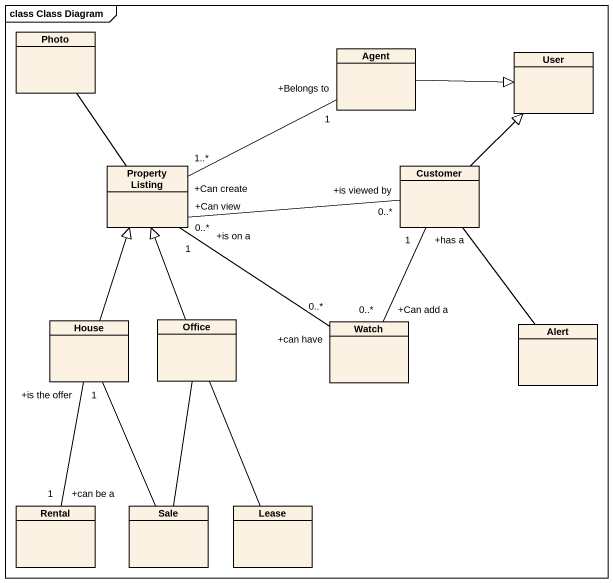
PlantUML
@startuml
mainframe class Class Diagram
hide circle
hide empty members
class Photo
class "Agent" as Agent_
class User
class "Property Listing" as Property_Listing
class Customer
class House
class Office
class Watch
class Alert
class Rental
class Sale
class Lease
Agent_ -right-|> User
Agent_ "+Belongs to\n1" -left- "+Can create\n1..*" Property_Listing
Property_Listing -up- Photo
Property_Listing "+is on a\n1" -- "+can have\n0..*" Watch
Customer -up-|> User
Customer "+is viewed by\n0..*" -left- "+Can view\n0..*" Property_Listing
Customer "+has a\n1" -- "+Can add a\n0..*" Watch
Customer -- Alert
House -up-|> Property_Listing
House "+is the offer\n1" -- "+can be a\n1" Rental
House -- Sale
Office -up-|> Property_Listing
Office -- Sale
Office -- Lease
@enduml
